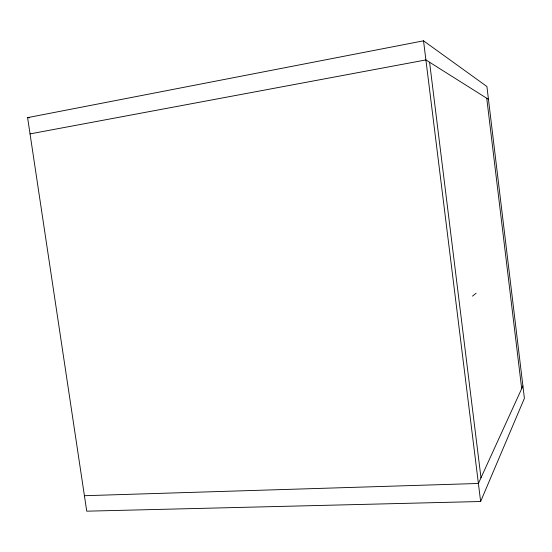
<?xml version="1.0" encoding="UTF-8"?>
<svg xmlns="http://www.w3.org/2000/svg" width="552" height="552" viewBox="0 0 552 552"><rect width="100%" height="100%" fill="white"/><g stroke="black" fill="none" stroke-linecap="round" stroke-linejoin="round"><path stroke-width="0.83" d="M480.633 501.506L524.4 398.309L486.919 86.519L423.529 40.82L27.6 117.631L86.74 511.18L480.633 501.506L423.529 40.82M522.916 385.986L478.398 483.469L84.415 495.71M472.471 296.127L476.065 293.243M30.043 133.894L425.902 59.933L488.458 99.332M27.6 117.631L29.311 117.811M429.58 62.245L480.992 477.791M486.74 98.256L521.688 388.691"/></g></svg>
